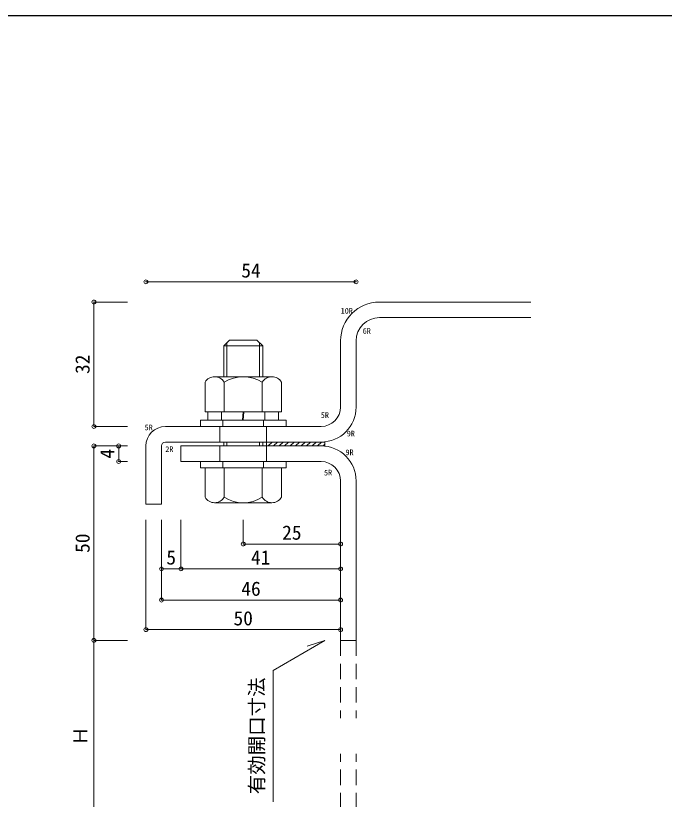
# Model space of a CAD drawing. Units: millimetres on the paper, enlarged 10 times, with parts at other scales. Extents: x -4488 to 3976, y -1640 to 1120.
# Drawn here: x 2310 to 3143, y 112 to 1120 of the extents above; entities that cross this region are included whole.
import ezdxf
from ezdxf.enums import TextEntityAlignment as Align

# ---------------------------------------------------------------- set-up
doc = ezdxf.new("R2010")
doc.units = ezdxf.units.MM
doc.header["$LTSCALE"] = 10
doc.header["$PDMODE"] = 32
doc.header["$PDSIZE"] = 5
doc.linetypes.add('DASHED1', pattern=[1.8, 1.2, -0.6])
doc.linetypes.add('DASHED2', pattern=[3, 2, -1])
doc.layers.add('0-F_図面枠', color=7, linetype='Continuous')
doc.layers.add('E-0_FRP', color=4, linetype='Continuous', lineweight=18)
doc.layers.add('E-8_FRP寸法', color=3, linetype='Continuous', lineweight=18)
doc.styles.add('ＭＳ ゴシック', font='')
doc.styles.get('ＭＳ ゴシック').set_extended_font_data('MS Gothic')

msp = doc.modelspace()

# ---------------------------------------------------------------- linework, layer by layer
at = {"layer": '0-F_図面枠'}
msp.add_lwpolyline([(3975.83, 1119.79), (-24.17, 1119.79), (-24.17, -1640.21)], dxfattribs=at)
at = {"layer": 'E-0_FRP'}
for p, q in [((2776.88, 751.7), (2971.43, 751.7)), ((2776.88, 731.7), (2971.43, 731.7)), ((2726.88, 616.7), (2726.88, 701.7)), ((2746.88, 616.7), (2746.88, 701.7)), ((2501.88, 591.7), (2601.88, 591.7)), ((2571.88, 591.7), (2571.88, 571.7)), ((2701.88, 591.7), (2601.88, 591.7)), ((2631.88, 591.7), (2631.88, 571.7)), ((2496.88, 566.7), (2496.88, 491.7)), ((2701.88, 571.7), (2501.88, 571.7)), ((2521.88, 566.7), (2521.88, 546.7)), ((2701.88, 566.7), (2521.88, 566.7)), ((2571.88, 566.7), (2571.88, 546.7)), ((2580.88, 571.7), (2580.88, 566.7)), ((2622.88, 566.7), (2622.88, 571.7)), ((2631.88, 566.7), (2631.88, 571.7)), ((2631.88, 566.7), (2631.88, 571.7)), ((2706.88, 571.7), (2631.88, 571.7)), ((2631.88, 566.7), (2631.88, 546.7)), ((2706.88, 566.7), (2631.88, 566.7)), ((2706.88, 566.7), (2631.88, 566.7)), ((2706.88, 571.7), (2706.88, 566.7)), ((2601.88, 546.7), (2521.88, 546.7)), ((2701.88, 546.7), (2601.88, 546.7)), ((2726.88, 521.7), (2726.88, 316.7)), ((2746.88, 521.7), (2746.88, 316.7)), ((2746.88, 316.7), (2726.88, 316.7))]:
    msp.add_line(p, q, dxfattribs=at)
at = {"layer": 'E-0_FRP', "color": 7}
for p, q in [((2576.88, 571.7), (2576.88, 566.85)), ((2626.88, 566.7), (2626.88, 571.7))]:
    msp.add_line(p, q, dxfattribs=at)
at = {"layer": 'E-0_FRP', "linetype": 'DASHED1'}
for p, q in [((2633.84, 566.7), (2638.84, 571.7)), ((2640.91, 566.7), (2645.91, 571.7)), ((2647.98, 566.7), (2652.98, 571.7)), ((2655.05, 566.7), (2660.05, 571.7)), ((2662.12, 566.7), (2667.12, 571.7)), ((2669.19, 566.7), (2674.19, 571.7)), ((2676.26, 566.7), (2681.26, 571.7)), ((2683.33, 566.7), (2688.33, 571.7)), ((2690.41, 566.7), (2695.41, 571.7)), ((2697.48, 566.7), (2702.48, 571.7)), ((2704.55, 566.7), (2706.88, 569.04)), ((2704.55, 566.7), (2706.88, 569.04))]:
    msp.add_line(p, q, dxfattribs=at)
at = {"layer": 'E-0_FRP', "linetype": 'DASHED2'}
for p, q in [((2726.88, 316.7), (2726.88, 216.7)), ((2746.88, 316.7), (2746.88, 216.7)), ((2726.88, 70.77), (2726.88, 170.77)), ((2746.88, 70.77), (2746.88, 170.77))]:
    msp.add_line(p, q, dxfattribs=at)
at = {"layer": 'E-0_FRP'}
msp.add_lwpolyline([(2476.88, 566.7), (2476.88, 491.7), (2496.88, 491.7)], dxfattribs=at)
for centre, radius, start, end in [((2776.88, 701.7), 50, 90, 180), ((2776.88, 701.7), 30, 90, 180), ((2701.88, 616.7), 25, 270, 0), ((2701.88, 616.7), 45, 270, 0), ((2501.88, 566.7), 25, 90, 180), ((2501.88, 566.7), 5, 90, 180), ((2701.88, 521.7), 45, 0, 90), ((2701.88, 521.7), 25, 0, 90)]:
    msp.add_arc(centre, radius, start, end, dxfattribs=at)
at = {"layer": 'E-8_FRP寸法', "color": 4}
for p, q in [((2476.88, 777.67), (2746.88, 777.67)), ((2410.08, 751.7), (2410.08, 591.7)), ((2580.88, 699.2), (2580.88, 655.7)), ((2622.88, 655.7), (2622.88, 699.2)), ((2410.08, 566.7), (2410.08, 316.7)), ((2441.92, 566.7), (2441.92, 546.7)), ((2601.88, 440.61), (2726.88, 440.61)), ((2521.88, 408.73), (2496.88, 408.73)), ((2521.88, 408.73), (2726.88, 408.73)), ((2496.88, 368.53), (2726.88, 368.53)), ((2476.88, 330.52), (2726.88, 330.52)), ((2410.08, 316.7), (2410.08, 70.77))]:
    msp.add_line(p, q, dxfattribs=at)
at = {"layer": 'E-8_FRP寸法'}
for p, q in [((2410.08, 751.7), (2453.09, 751.7)), ((2410.08, 591.7), (2453.09, 591.7)), ((2410.08, 566.7), (2453.09, 566.7)), ((2441.92, 566.7), (2453.09, 566.7)), ((2441.92, 546.7), (2453.09, 546.7)), ((2476.88, 330.52), (2476.88, 471.56)), ((2496.88, 368.53), (2496.88, 471.56)), ((2521.88, 408.73), (2521.88, 471.56)), ((2601.88, 440.61), (2601.88, 471.56)), ((2726.88, 440.61), (2726.88, 471.56)), ((2726.88, 395.08), (2726.88, 471.56)), ((2726.88, 354.88), (2726.88, 471.56)), ((2726.88, 330.52), (2726.88, 471.56)), ((2410.08, 316.7), (2453.09, 316.7))]:
    msp.add_line(p, q, dxfattribs=at)
at = {"layer": 'E-8_FRP寸法', "color": 7}
for p, q in [((2576.88, 695.2), (2626.88, 695.2)), ((2576.88, 695.2), (2576.88, 655.7)), ((2626.88, 695.2), (2619.38, 702.7)), ((2626.88, 655.7), (2626.88, 695.2)), ((2638.69, 655.7), (2565.08, 655.7)), ((2552.81, 610.7), (2552.81, 648.62)), ((2577.34, 610.7), (2577.34, 648.62)), ((2626.42, 610.7), (2626.42, 648.62)), ((2650.96, 610.7), (2650.96, 648.62)), ((2650.96, 610.7), (2552.81, 610.7)), ((2556.63, 610.7), (2556.63, 599.7)), ((2556.63, 610.7), (2601.88, 610.7)), ((2600.68, 610.7), (2557.2, 610.7)), ((2574.13, 610.7), (2574.13, 599.7)), ((2601.88, 610.7), (2600.91, 599.7)), ((2602.85, 610.7), (2601.88, 599.7)), ((2602.85, 610.7), (2647.13, 610.7)), ((2649.2, 610.7), (2611.42, 610.7)), ((2629.63, 610.7), (2629.63, 599.7)), ((2647.13, 610.7), (2647.13, 599.7)), ((2546.88, 599.7), (2656.88, 599.7)), ((2546.88, 599.7), (2546.88, 591.7)), ((2556.63, 599.7), (2600.91, 599.7)), ((2594.98, 599.7), (2557.2, 599.7)), ((2575.63, 599.7), (2575.63, 591.7)), ((2601.88, 599.7), (2647.13, 599.7)), ((2628.13, 599.7), (2628.13, 591.7)), ((2656.88, 591.7), (2656.88, 599.7)), ((2656.88, 591.7), (2546.88, 591.7)), ((2546.88, 546.7), (2546.88, 538.7)), ((2546.88, 546.7), (2656.88, 546.7)), ((2575.63, 546.7), (2575.63, 538.7)), ((2628.13, 546.7), (2628.13, 538.7)), ((2656.88, 538.7), (2656.88, 546.7)), ((2656.88, 538.7), (2546.88, 538.7)), ((2650.96, 538.7), (2552.81, 538.7)), ((2552.81, 538.7), (2552.81, 500.78)), ((2577.34, 538.7), (2577.34, 500.78)), ((2626.42, 538.7), (2626.42, 500.78)), ((2650.96, 538.7), (2650.96, 500.78))]:
    msp.add_line(p, q, dxfattribs=at)
at = {"layer": 'E-8_FRP寸法', "color": 2}
for p, q in [((2706.88, 316.7), (2640.17, 278.18)), ((2706.88, 316.7), (2683.87, 309.44)), ((2640.17, 278.18), (2640.17, 109.29))]:
    msp.add_line(p, q, dxfattribs=at)
at = {"layer": 'E-8_FRP寸法', "color": 7}
for points in [[(2619.38, 702.7), (2584.38, 702.7), (2576.88, 695.2)], [(2638.69, 493.7), (2565.08, 493.7), (2638.69, 493.7)]]:
    msp.add_lwpolyline(points, dxfattribs=at)
for centre, radius, start, end in [((2565.08, 641.53), 14.17, 29.99985, 149.99985), ((2601.88, 609.66), 46.04, 57.79585, 122.2043), ((2638.69, 641.53), 14.17, 29.99985, 149.99985), ((2565.08, 507.87), 14.17, 210.00015, 330.00015), ((2601.88, 539.74), 46.04, 237.7957, 302.20415), ((2638.69, 507.87), 14.17, 210.00015, 330.00015)]:
    msp.add_arc(centre, radius, start, end, dxfattribs=at)
at = {"layer": 'E-8_FRP寸法', "color": 6}
for p in [(2476.88, 777.67), (2746.88, 777.67), (2410.08, 751.7), (2410.08, 591.7), (2410.08, 566.7), (2441.92, 566.7), (2441.92, 546.7), (2601.88, 440.61), (2726.88, 440.61), (2496.88, 408.73), (2521.88, 408.73), (2726.88, 408.73), (2496.88, 368.53), (2726.88, 368.53), (2476.88, 330.52), (2726.88, 330.52), (2410.08, 316.7)]:
    msp.add_point(p, dxfattribs=at)

# ---------------------------------------------------------------- texts
at = {"layer": 'E-8_FRP寸法', "style": 'ＭＳ ゴシック'}
for s, p in [('54', (2599.38, 777.67)), ('25', (2651.88, 440.61)), ('5', (2503.13, 408.73)), ('41', (2611.88, 408.73)), ('46', (2599.38, 368.53)), ('50', (2589.38, 330.52))]:
    msp.add_text(s, height=18.33, dxfattribs=at).set_placement(p, align=Align.BOTTOM_LEFT)
at = {"layer": 'E-8_FRP寸法', "color": 6, "style": 'ＭＳ ゴシック'}
for s, p in [('10R', (2727, 734.5)), ('6R', (2755.37, 708.59)), ('5R', (2701.55, 600.51)), ('5R', (2475.29, 584.59)), ('9R', (2734.87, 576.8)), ('2R', (2501.75, 556.63)), ('9R', (2733.18, 552.59)), ('5R', (2705.69, 526.56))]:
    msp.add_text(s, height=7.331, dxfattribs=at).set_placement(p, align=Align.BOTTOM_LEFT)
at = {"layer": 'E-8_FRP寸法', "style": 'ＭＳ ゴシック'}
for s, p in [('32', (2410.08, 659.2)), ('4', (2441.92, 550.45)), ('50', (2410.08, 429.2)), ('有効開口寸法', (2633.9, 119.04)), ('Ｈ', (2407.33, 181.27))]:
    msp.add_text(s, height=18.33, rotation=90, dxfattribs=at).set_placement(p, align=Align.BOTTOM_LEFT)

doc.saveas('drawing.dxf')
